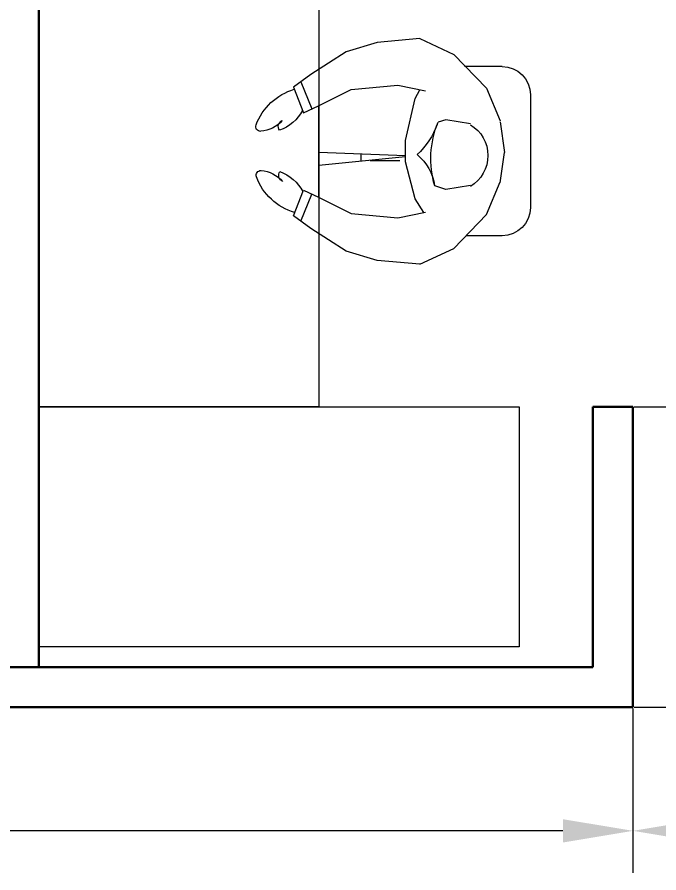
# Model space of a CAD drawing. Header units: millimetres. Extents: x 131588 to 171225, y -200198 to -177978.
# Drawn here: x 146738 to 148340, y -187082 to -184945 of the extents above; entities that cross this region are included whole.
import ezdxf

# ---------------------------------------------------------------- set-up
doc = ezdxf.new("R2010")
doc.units = ezdxf.units.MM
doc.header["$MEASUREMENT"] = 0
for name, color, linetype, lineweight in [('DIMLINE', 10, 'Continuous', 18), ('MAIN', 3, 'Continuous', 30), ('MAIN-4', 6, 'Continuous', 30), ('TEXT', 4, 'Continuous', 13)]:
    doc.layers.add(name, color=color, linetype=linetype, lineweight=lineweight)
doc.styles.get("Standard").update_dxf_attribs({"font": ''})
doc.styles.get('Standard').set_extended_font_data('Arial')
doc.dimstyles.new('DIM-50', dxfattribs={"dimscale": 50, "dimtxt": 2.5, "dimasz": 2.5, "dimexe": 1.5, "dimexo": 0.05, "dimgap": 0.6, "dimtad": 1, "dimzin": 9, "dimdsep": 46, "dimtxsty": 'Standard', "dimcen": 0, "dimclrd": 32, "dimclre": 32, "dimadec": 0, "dimazin": 0, "dimtp": 0.1, "dimtm": 0.1, "dimtfac": 0.71, "dimtofl": 0, "dimtmove": 1, "dimatfit": 3, "dimfxl": 1, "dimtolj": 1, "dimtzin": 7, "dimlwd": -1, "dimlwe": -1, "dimarcsym": 1})

# ---------------------------------------------------------------- blocks, each defined once
blk = doc.blocks.new('rr')
at = {"layer": 'TEXT', "color": 7}
for p, q in [((298235, -105548.2), (298149.9, -105587.7)), ((298235, -105548.2), (298341.6, -105557.9)), ((298341.6, -105557.9), (298418.6, -105581.4)), ((298149.9, -105587.7), (298068.3, -105672.4)), ((298418.6, -105581.4), (298506.5, -105637.9)), ((298029.1, -105617.9), (298123, -105617.9)), ((298506.5, -105637.9), (298550.5, -105669.3)), ((298068.3, -105672.4), (298033.7, -105754.1)), ((298289.8, -105664.6), (298220.6, -105678.7)), ((298406, -105675.6), (298289.8, -105664.6)), ((298532, -105656.1), (298504, -105723.9)), ((298550.5, -105669.3), (298525.4, -105733.7)), ((297958.6, -105688.4), (297958.6, -105970.4)), ((298246.6, -105697.8), (298234.7, -105675.9)), ((298487.7, -105716.4), (298406, -105675.6)), ((298270.2, -105803), (298246.6, -105697.8)), ((298486.5, -105944.6), (298486.5, -105715.8)), ((298525.4, -105733.7), (298487.7, -105716.4)), ((298033.7, -105756.4), (298023.5, -105832.5)), ((298108.2, -105761), (298170.1, -105750.9)), ((298170.1, -105750.9), (298189.2, -105757.2)), ((298270.2, -105856.3), (298270.2, -105803)), ((298033.7, -105908.6), (298023.5, -105832.5)), ((298270.2, -105841.1), (298486.5, -105833.1)), ((298270.2, -105843.2), (298486.5, -105865.6)), ((298381.6, -105837), (298381.6, -105854.8)), ((298246.6, -105948.9), (298270.2, -105856.3)), ((298358.6, -105852.9), (298285, -105852.9)), ((298068.3, -105987.9), (298033.7, -105906.3)), ((298108.2, -105915.2), (298170.1, -105925.3)), ((298170.1, -105925.3), (298197.6, -105916.1)), ((298525.4, -105926.7), (298487.7, -105944)), ((298550.5, -105991.1), (298525.4, -105926.7)), ((298224.9, -105982.5), (298246.6, -105948.9)), ((298487.7, -105944), (298406, -105984.8)), ((298532, -106004.3), (298504, -105936.5)), ((298150, -106072.7), (298068.3, -105987.9)), ((298289.8, -105995.8), (298220.6, -105981.7)), ((298406, -105984.8), (298289.8, -105995.8)), ((298506.5, -106022.5), (298550.5, -105991.1)), ((298418.6, -106079), (298506.5, -106022.5)), ((298029.1, -106040.8), (298117, -106040.8)), ((298235, -106112.1), (298150, -106072.7)), ((298341.6, -106102.5), (298418.6, -106079)), ((298235, -106112.1), (298341.6, -106102.5))]:
    blk.add_line(p, q, dxfattribs=at)
for centre, major_axis, start_param, end_param in [((298029.1, -105688.4), (49.8, 49.8), 0.785398, 2.356194), ((298505.1, -105816.7), (104.9, 104.9), -0.421869, 0.489767), ((298619.9, -105679.3), (73.6, 73.6), 2.838638, 3.585677), ((297965.9, -105848.8), (170.6, 170.6), -1.068373, -0.39635), ((298571.7, -105768), (11.6, 11.6), -1.392775, 0.371356), ((298637.4, -105702), (55.2, 55.2), 3.067512, 3.856448), ((298154.8, -105840.4), (63.7, -63.7), 2.898963, 4.955018), ((298370.9, -105697.4), (135.1, 135.1), 2.703582, 3.183333), ((298632.8, -105768.2), (8.31, 8.31), 3.856448, 5.861316), ((298314.8, -105930.8), (83.5, 83.5), 1.454362, 2.231901), ((298619, -105978.6), (73.6, -73.6), 2.697508, 3.444547), ((298636.5, -105955.9), (55.2, -55.2), 2.426738, 3.215673), ((298570.7, -105889.9), (11.6, -11.6), 5.911829, 7.67596), ((298631.8, -105889.7), (8.31, -8.31), 0.421869, 2.426738), ((298504.2, -105841.1), (104.9, -104.9), 5.793418, 6.705054), ((298029.1, -105970.4), (49.8, -49.8), 3.926991, 5.497787)]:
    blk.add_ellipse(centre, major_axis=major_axis, ratio=1, start_param=start_param, end_param=end_param, dxfattribs=at)
blk = doc.blocks.new('*D610')
at = {"layer": 'Defpoints', "color": 0, "ltscale": 100, "transparency": 16777216}
for p in [(148275.6, -186668.1), (149175.6, -186668.1), (149175.6, -186977.3)]:
    blk.add_point(p, dxfattribs=at)
at = {"layer": 'DIMLINE', "color": 32, "linetype": 'ByBlock', "ltscale": 100, "transparency": 16777216}
for p, q in [((148275.6, -186671.6), (148275.6, -187082.3)), ((149175.6, -186671.6), (149175.6, -187082.3)), ((148450.6, -186977.3), (149000.6, -186977.3))]:
    blk.add_line(p, q, dxfattribs=at)
at = {"layer": 'DIMLINE', "color": 32, "ltscale": 100, "transparency": 16777216}
for points in [[(148450.6, -186948.2), (148450.6, -187006.5), (148275.6, -186977.3)], [(149000.6, -186948.2), (149000.6, -187006.5), (149175.6, -186977.3)]]:
    blk.add_solid(points, dxfattribs=at)
at = {"layer": 'DIMLINE', "color": 0, "ltscale": 100, "transparency": 16777216, "insert": (148725.6, -186846), "char_height": 175, "attachment_point": 5}
blk.add_mtext('\\A1;900', dxfattribs=at)
blk = doc.blocks.new('*D645')
at = {"layer": 'Defpoints', "color": 0, "ltscale": 100, "transparency": 16777216}
for p in [(148275.6, -185918.1), (148275.6, -186668.1), (148625.7, -186668.1)]:
    blk.add_point(p, dxfattribs=at)
at = {"layer": 'DIMLINE', "color": 32, "linetype": 'ByBlock', "ltscale": 100, "transparency": 16777216}
for p, q in [((148279.1, -185918.1), (148730.7, -185918.1)), ((148625.7, -186093.1), (148625.7, -186493.1)), ((148279.1, -186668.1), (148730.7, -186668.1))]:
    blk.add_line(p, q, dxfattribs=at)
at = {"layer": 'DIMLINE', "color": 32, "ltscale": 100, "transparency": 16777216}
for points in [[(148596.5, -186093.1), (148654.8, -186093.1), (148625.7, -185918.1)], [(148596.5, -186493.1), (148654.8, -186493.1), (148625.7, -186668.1)]]:
    blk.add_solid(points, dxfattribs=at)
at = {"layer": 'DIMLINE', "color": 0, "ltscale": 100, "transparency": 16777216, "insert": (148494.3, -186293.1), "char_height": 175, "attachment_point": 5, "rotation": 90}
blk.add_mtext('\\A1;750', dxfattribs=at)
blk = doc.blocks.new('*D647')
at = {"layer": 'Defpoints', "color": 0, "ltscale": 100, "transparency": 16777216}
for p in [(141025.6, -186670.4), (148275.6, -186668.1), (141025.6, -186977.3)]:
    blk.add_point(p, dxfattribs=at)
at = {"layer": 'DIMLINE', "color": 32, "linetype": 'ByBlock', "ltscale": 100, "transparency": 16777216}
for p, q in [((141025.6, -186673.9), (141025.6, -187082.3)), ((148275.6, -186671.6), (148275.6, -187082.3)), ((148100.6, -186977.3), (141200.6, -186977.3))]:
    blk.add_line(p, q, dxfattribs=at)
at = {"layer": 'DIMLINE', "color": 32, "ltscale": 100, "transparency": 16777216}
for points in [[(141200.6, -186948.2), (141200.6, -187006.5), (141025.6, -186977.3)], [(148100.6, -186948.2), (148100.6, -187006.5), (148275.6, -186977.3)]]:
    blk.add_solid(points, dxfattribs=at)
at = {"layer": 'DIMLINE', "color": 0, "ltscale": 100, "transparency": 16777216, "insert": (144650.6, -186846), "char_height": 175, "attachment_point": 5}
blk.add_mtext('\\A1;7250', dxfattribs=at)
blk = doc.blocks.new('*D661')
at = {"layer": 'Defpoints', "color": 0, "ltscale": 100, "transparency": 16777216}
for p in [(147491.6, -184418.1), (148625.7, -184418.1), (148275.6, -185918.1)]:
    blk.add_point(p, dxfattribs=at)
at = {"layer": 'DIMLINE', "color": 32, "linetype": 'ByBlock', "ltscale": 100, "transparency": 16777216}
for p, q in [((147495.1, -184418.1), (148730.7, -184418.1)), ((148625.7, -185743.1), (148625.7, -184593.1)), ((148279.1, -185918.1), (148730.7, -185918.1))]:
    blk.add_line(p, q, dxfattribs=at)
at = {"layer": 'DIMLINE', "color": 32, "ltscale": 100, "transparency": 16777216}
for points in [[(148596.5, -184593.1), (148654.8, -184593.1), (148625.7, -184418.1)], [(148596.5, -185743.1), (148654.8, -185743.1), (148625.7, -185918.1)]]:
    blk.add_solid(points, dxfattribs=at)
at = {"layer": 'DIMLINE', "color": 0, "ltscale": 100, "transparency": 16777216, "insert": (148494.3, -185168.1), "char_height": 175, "attachment_point": 5, "rotation": 90}
blk.add_mtext('\\A1;1500', dxfattribs=at)

msp = doc.modelspace()

# ---------------------------------------------------------------- linework, layer by layer
at = {"layer": 'MAIN', "color": 0, "lineweight": 20}
for points in [[(146791.578, -185918.138), (146791.578, -184418.138), (147491.578, -184418.138), (147491.578, -185918.138)], [(147991.578, -186518.138), (146791.578, -186518.138), (146791.578, -185918.138), (147991.578, -185918.138)]]:
    msp.add_lwpolyline(points, close=True, dxfattribs=at)
at = {"layer": 'MAIN-4', "ltscale": 1000}
for p, q in [((146791.578, -184418.138), (146791.578, -186568.138)), ((148175.578, -186568.138), (148175.578, -185918.138)), ((148175.578, -185918.138), (148275.578, -185918.138)), ((148275.578, -186668.138), (148275.578, -185918.138)), ((141125.578, -186568.138), (148175.578, -186568.138)), ((141025.578, -186668.138), (148275.578, -186668.138))]:
    msp.add_line(p, q, dxfattribs=at)

# ---------------------------------------------------------------- block references
at = {"layer": 'MAIN', "linetype": 'ByBlock', "lineweight": 20, "xscale": -1}
msp.add_blockref('rr', (445978.079, -79450.286), dxfattribs=at)

# ---------------------------------------------------------------- dimensions: what is measured, and where the dimension line sits
at = {"layer": 'DIMLINE', "ltscale": 100}
for base, p2, picture, middle in [((148625.676, -184418.138), (147491.578, -184418.138), '*D661', (148494.325, -185168.138)), ((148625.676, -186668.138), (148275.578, -186668.138), '*D645', (148494.325, -186293.138))]:
    dim = msp.add_linear_dim(base=base, p1=(148275.578, -185918.138), p2=p2, angle=90, dimstyle='DIM-50', override={"dimscale": 70, "dimtofl": 1}, dxfattribs=at)
    dim.commit()
    dim.dimension.update_dxf_attribs({"geometry": picture, "text_midpoint": middle})
for base, p2, picture, middle in [((141025.578, -186977.336), (141025.578, -186670.4), '*D647', (144650.578, -186845.985)), ((149175.578, -186977.336), (149175.578, -186668.138), '*D610', (148725.578, -186845.985))]:
    dim = msp.add_linear_dim(base=base, p1=(148275.578, -186668.138), p2=p2, dimstyle='DIM-50', override={"dimscale": 70, "dimtofl": 1}, dxfattribs=at)
    dim.commit()
    dim.dimension.update_dxf_attribs({"geometry": picture, "text_midpoint": middle})

doc.saveas('drawing.dxf')
